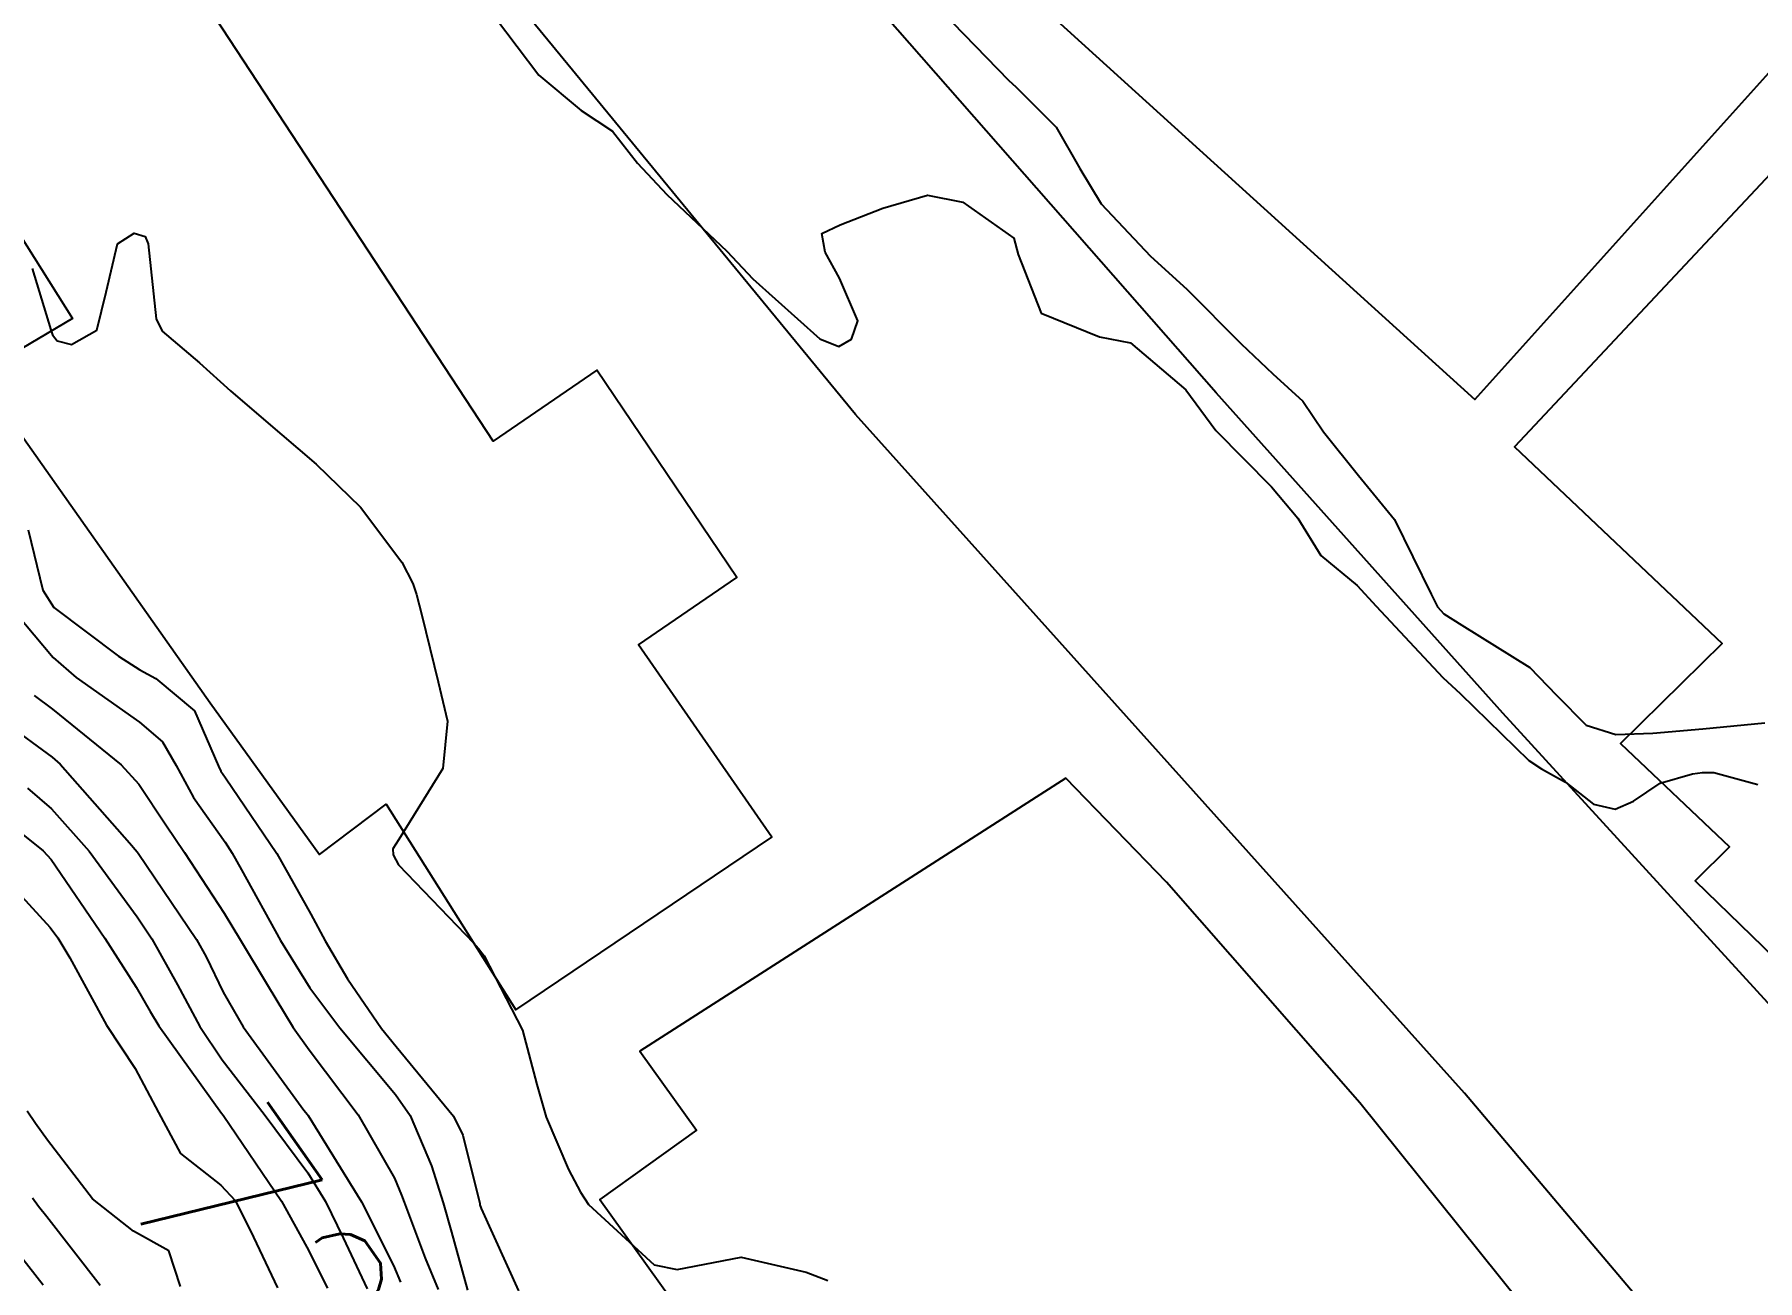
# Model space of a CAD drawing. Header units: metres. Extents: x 298520 to 308411, y 7433745 to 7450750.
# Drawn here: x 305458.85 to 305498.53, y 7436399.33 to 7436428.04 of the extents above; entities that cross this region are included whole.
import ezdxf
from ezdxf.enums import TextEntityAlignment as Align

# ---------------------------------------------------------------- set-up
doc = ezdxf.new("R2010")
doc.units = ezdxf.units.M
doc.header["$LTSCALE"] = 10
for name, color, linetype in [('Cotas', 45, 'Continuous'), ('Curvas de Nivel 1m', 11, 'Continuous'), ('Curvas de Nivel 5m', 15, 'Continuous'), ('Edificações', 30, 'Continuous'), ('Vias Primárias', 230, 'Continuous')]:
    doc.layers.add(name, color=color, linetype=linetype)
doc.styles.add('Style-STANDARD', font='STANDARD.shx')

msp = doc.modelspace()

# ---------------------------------------------------------------- linework, layer by layer
at = {"layer": 'Curvas de Nivel 1m', "flags": 128}
for points, elevation in [([(305479.471, 7436428.849), (305481.286, 7436426.972), (305481.442, 7436426.831), (305482.377, 7436425.9), (305482.917, 7436424.948), (305483.411, 7436424.132), (305484.543, 7436422.928), (305485.385, 7436422.167), (305486.631, 7436420.907), (305487.366, 7436420.216), (305488.057, 7436419.587), (305488.529, 7436418.882), (305489.338, 7436417.875), (305490.164, 7436416.862), (305491.012, 7436415.147), (305491.156, 7436414.851), (305491.301, 7436414.69), (305491.715, 7436414.428), (305493.282, 7436413.451), (305493.895, 7436412.821), (305494.579, 7436412.123), (305495.264, 7436411.911), (305496.114, 7436411.941), (305497.265, 7436412.038), (305498.692, 7436412.183)], 716), ([(305469.463, 7436428.416), (305470.462, 7436427.1), (305471.435, 7436426.284), (305472.155, 7436425.804), (305472.732, 7436425.07), (305473.412, 7436424.349), (305474.792, 7436423.046), (305475.387, 7436422.405), (305476.932, 7436421.024), (305477.371, 7436420.851), (305477.661, 7436421.016), (305477.804, 7436421.44), (305477.387, 7436422.424), (305477.058, 7436423.023), (305476.976, 7436423.447), (305477.402, 7436423.647), (305478.381, 7436424.033), (305479.413, 7436424.332), (305480.223, 7436424.169), (305481.399, 7436423.346), (305481.498, 7436422.968), (305482.031, 7436421.612), (305483.374, 7436421.073), (305484.083, 7436420.933), (305485.362, 7436419.85), (305486.05, 7436418.913), (305487.334, 7436417.615), (305487.942, 7436416.891), (305488.469, 7436416.037), (305489.308, 7436415.344), (305489.741, 7436414.866), (305491.279, 7436413.222), (305491.688, 7436412.846), (305493.258, 7436411.314), (305493.547, 7436411.117), (305494.1, 7436410.817), (305494.745, 7436410.304), (305495.247, 7436410.188), (305495.669, 7436410.375), (305496.284, 7436410.79), (305497.029, 7436411.008), (305497.256, 7436411.039), (305497.517, 7436411.037), (305498.534, 7436410.761)], 717), ([(305458.794, 7436422.646), (305459.228, 7436421.232), (305459.26, 7436421.12), (305459.37, 7436420.976), (305459.703, 7436420.893), (305460.284, 7436421.221), (305460.497, 7436422.103), (305460.76, 7436423.216), (305461.147, 7436423.462), (305461.395, 7436423.381), (305461.465, 7436423.209), (305461.653, 7436421.484), (305461.79, 7436421.204), (305462.645, 7436420.47), (305463.359, 7436419.828), (305464.125, 7436419.172), (305465.338, 7436418.141), (305466.352, 7436417.15), (305467.31, 7436415.878), (305467.56, 7436415.391), (305467.646, 7436415.135), (305467.767, 7436414.662), (305468.142, 7436413.127), (305468.356, 7436412.216), (305468.25, 7436411.125), (305467.236, 7436409.491), (305467.097, 7436409.278), (305467.11, 7436409.141), (305467.23, 7436408.913), (305468.96, 7436407.114), (305469.073, 7436406.984), (305469.2, 7436406.81), (305470.089, 7436405.101), (305470.412, 7436403.849), (305470.63, 7436403.095), (305471.141, 7436401.889), (305471.421, 7436401.371), (305471.608, 7436401.085), (305473.119, 7436399.696), (305473.645, 7436399.589), (305475.121, 7436399.876), (305476.617, 7436399.526), (305477.116, 7436399.334)], 718), ([(305458.704, 7436416.627), (305459.038, 7436415.234), (305459.297, 7436414.836), (305460.784, 7436413.712), (305461.276, 7436413.397), (305461.64, 7436413.204), (305462.533, 7436412.459), (305463.089, 7436411.182), (305463.139, 7436411.069), (305463.25, 7436410.913), (305464.429, 7436409.168), (305465.212, 7436407.776), (305465.543, 7436407.157), (305466.058, 7436406.287), (305466.841, 7436405.143), (305467.177, 7436404.726), (305468.493, 7436403.12), (305468.715, 7436402.683), (305469.103, 7436401.11), (305469.105, 7436401.082), (305469.132, 7436400.992), (305469.996, 7436399.101)], 719), ([(305458.843, 7436412.81), (305459.266, 7436412.491), (305460.847, 7436411.214), (305461.248, 7436410.764), (305461.873, 7436409.834), (305462.303, 7436409.194), (305463.212, 7436407.799), (305463.595, 7436407.176), (305464.207, 7436406.156), (305464.808, 7436405.164), (305465.175, 7436404.65), (305466.298, 7436403.149), (305467.138, 7436401.692), (305467.298, 7436401.301), (305467.36, 7436401.137), (305467.841, 7436399.85), (305468.142, 7436399.125)], 721), ([(305458.191, 7436412.175), (305459.255, 7436411.392), (305459.438, 7436411.228), (305461.034, 7436409.413), (305461.21, 7436409.21), (305461.232, 7436409.181), (305462.581, 7436407.189), (305462.804, 7436406.791), (305463.191, 7436405.977), (305463.654, 7436405.175), (305465.054, 7436403.262), (305465.131, 7436403.16), (305465.153, 7436403.132), (305466.375, 7436401.148), (305467.118, 7436399.679), (305467.273, 7436399.296)], 722), ([(305458.688, 7436410.679), (305459.243, 7436410.197), (305460.104, 7436409.221), (305461.21, 7436407.715), (305461.548, 7436407.205), (305462.141, 7436406.145), (305462.656, 7436405.188), (305463.171, 7436404.415), (305464.134, 7436403.17), (305465.139, 7436401.814), (305465.549, 7436401.156), (305465.956, 7436400.32), (305466.507, 7436399.146)], 723), ([(305458.032, 7436410.04), (305459.047, 7436409.233), (305459.23, 7436409.033), (305460.471, 7436407.217), (305461.192, 7436406.09), (305461.509, 7436405.528), (305461.71, 7436405.202), (305463.153, 7436403.193), (305463.192, 7436403.14), (305464.535, 7436401.166), (305465.122, 7436400.105), (305465.595, 7436399.155)], 724), ([(305460.36, 7436399.218), (305459.129, 7436400.8), (305458.94, 7436401.042), (305458.806, 7436401.235)], 724), ([(305459.05, 7436399.231), (305458.198, 7436400.318)], 723)]:
    msp.add_lwpolyline(points, dxfattribs=dict(at, elevation=elevation))
at = {"layer": 'Curvas de Nivel 5m', "flags": 128}
for points, elevation in [([(305457.955, 7436415.25), (305459.28, 7436413.688), (305459.805, 7436413.225), (305461.263, 7436412.195), (305461.797, 7436411.74), (305462.113, 7436411.197), (305462.513, 7436410.458), (305463.235, 7436409.434), (305463.402, 7436409.178), (305463.612, 7436408.791), (305464.514, 7436407.167), (305465.192, 7436406.079), (305465.876, 7436405.153), (305467.16, 7436403.617), (305467.501, 7436403.135), (305467.99, 7436401.976), (305468.262, 7436401.123), (305468.452, 7436400.446), (305468.822, 7436399.114)], 720), ([(305457.564, 7436409.255), (305459.206, 7436407.468), (305459.385, 7436407.228), (305459.659, 7436406.765), (305460.509, 7436405.217), (305461.168, 7436404.219), (305461.706, 7436403.202), (305462.212, 7436402.262), (305463.136, 7436401.53), (305463.468, 7436401.177), (305463.821, 7436400.478), (305464.445, 7436399.167)], 725), ([(305462.211, 7436399.194), (305461.945, 7436400.022), (305461.126, 7436400.469), (305460.183, 7436401.219), (305459.146, 7436402.571), (305458.871, 7436402.955), (305458.678, 7436403.237)], 725)]:
    msp.add_lwpolyline(points, dxfattribs=dict(at, elevation=elevation))
at = {"layer": 'Edificações'}
msp.add_lwpolyline([(305481.513, 7436442.375), (305480.196, 7436440.849), (305478.561, 7436442.206), (305474.949, 7436438.148), (305476.414, 7436436.812), (305475.671, 7436435.858), (305482.693, 7436429.604), (305482.053, 7436428.665), (305492.015, 7436419.625), (305499.616, 7436428.075), (305496.502, 7436430.706), (305495.818, 7436429.783)], close=True, dxfattribs=at)
for points in [[(305451.055, 7436428.181), (305454.034, 7436423.835), (305457.067, 7436425.711), (305459.726, 7436421.494), (305457.553, 7436420.207), (305462.895, 7436412.638), (305465.41, 7436409.15), (305466.943, 7436410.305), (305469.934, 7436405.57), (305475.826, 7436409.547), (305472.753, 7436413.976), (305475.021, 7436415.531), (305471.794, 7436420.303), (305469.412, 7436418.671), (305462.544, 7436429.147)], [(305500.784, 7436426.912), (305492.925, 7436418.534), (305497.712, 7436414.009), (305495.37, 7436411.706), (305497.876, 7436409.327), (305497.089, 7436408.541), (305499.682, 7436406.026)], [(305498.113, 7436392.53), (305489.364, 7436403.429), (305484.914, 7436408.509), (305482.595, 7436410.906), (305472.785, 7436404.616), (305474.089, 7436402.8), (305471.866, 7436401.201), (305473.501, 7436398.922)]]:
    msp.add_lwpolyline(points, dxfattribs=at)
at = {"layer": 'Vias Primárias'}
for points in [[(305602.282, 7436211.208), (305598.749, 7436220.199), (305594.958, 7436231.16), (305593.142, 7436237.909), (305589.664, 7436251.926), (305585.559, 7436267.561), (305583.897, 7436273.115), (305581.095, 7436279.594), (305578.914, 7436284.53), (305575.069, 7436290.473), (305572.526, 7436295.19), (305567.803, 7436303.586), (305558.976, 7436316.986), (305549.837, 7436331.113), (305542.667, 7436343.063), (305530.672, 7436361.134), (305523.298, 7436372.097), (305516.959, 7436381.559), (305508.08, 7436393.447), (305500.498, 7436403.832), (305492.658, 7436412.4), (305486.06, 7436419.781), (305477.235, 7436429.848, -0.040275)], [(305597.44, 7436206.289), (305593.195, 7436216.838), (305590.445, 7436224.607), (305588.342, 7436231.001), (305585.877, 7436240.615), (305582.725, 7436252.942), (305579.652, 7436265.591, 0.058972), (305576.013, 7436275.372, -0.006125), (305571.647, 7436284.148, 0.027067), (305569.261, 7436288.478, -0.016053), (305565.868, 7436294.327), (305554.835, 7436311.667), (305546.67, 7436324.367), (305537.089, 7436339.162), (305523.145, 7436360.702), (305514.373, 7436374.004), (305500.471, 7436393.363), (305491.776, 7436403.649), (305477.754, 7436419.28), (305469.747, 7436429.033)]]:
    msp.add_lwpolyline(points, format="xyb", dxfattribs=at)

# ---------------------------------------------------------------- texts
at = {"layer": 'Cotas', "style": 'Style-STANDARD'}
msp.add_text('725', height=4, rotation=305.0465, dxfattribs=at).set_placement((305464.999, 7436398.841, 725), align=Align.MIDDLE_CENTER)

doc.saveas('drawing.dxf')
